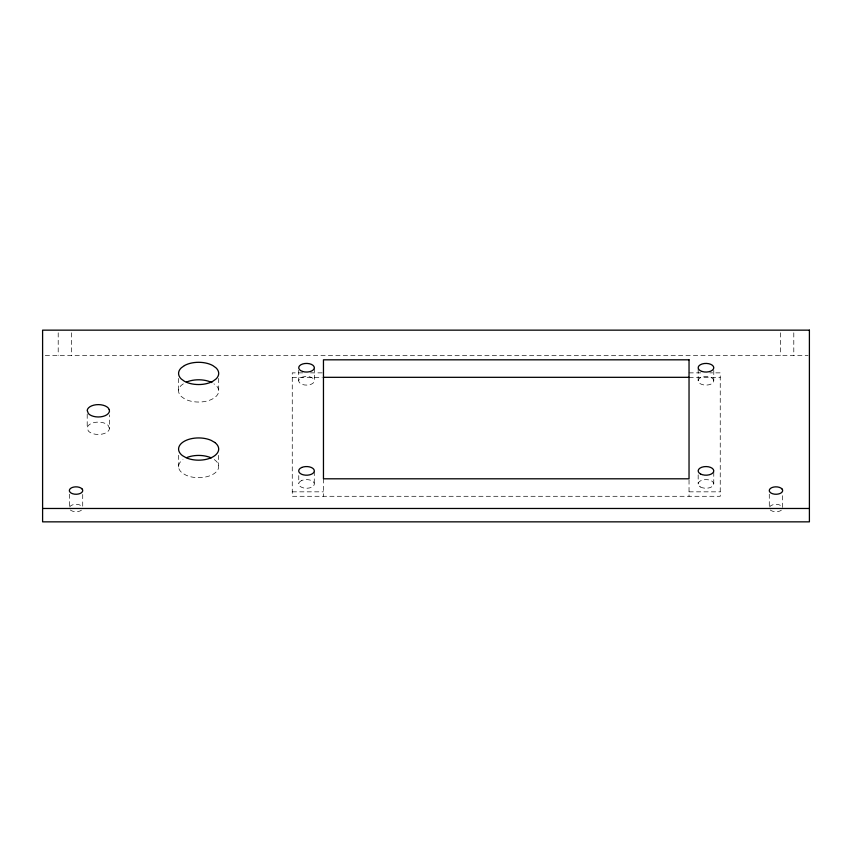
<?xml version="1.0" encoding="UTF-8"?>
<svg xmlns="http://www.w3.org/2000/svg" width="852" height="852" viewBox="0 0 852 852"><rect width="100%" height="100%" fill="white"/><g stroke="black" fill="none" stroke-linecap="round" stroke-linejoin="round"><path stroke-width="0.64" stroke-dasharray="4.26 3.19" d="M183.34 383.847L181.263 385.349A20.065 11.129 0 0 0 181.263 396.478L184.447 398.789A20.065 11.129 0 0 0 212.819 398.789L216.014 396.478A20.065 11.129 0 0 0 216.014 385.349L213.927 383.847M45.262 355.412L808.069 355.412M302.662 372.867L292.257 372.867L292.257 496.29L720.238 496.29L720.238 372.867L709.833 372.867M310.458 372.867L323.462 372.867M689.034 372.867L702.037 372.867M292.257 377.319L322.162 377.319M689.034 377.319L720.238 377.319M292.257 491.838L323.462 491.838M689.034 491.838L720.238 491.838M214.214 459.622L214.81 459.963A20.065 11.129 0 0 1 212.51 474.585A20.065 11.129 0 0 1 186.087 475.235L182.466 473.137A20.065 11.129 0 0 1 182.988 459.59M770.357 510.007L771.049 510.55A6.688 3.706 0 0 0 781.614 510.018M70.428 510.007L71.121 510.55A6.688 3.706 0 0 0 81.686 510.018M109.45 428.652L108.3 425.521A11.151 6.188 0 0 0 96.095 422.23A11.151 6.188 0 0 0 87.202 427.917L88.363 431.048A11.151 6.188 0 0 0 100.557 434.339A11.151 6.188 0 0 0 109.45 428.652L109.45 414.913M793.798 332.812L793.798 355.412M782.647 495.694L782.647 508.186M780.421 332.812L780.421 355.412M769.281 494.139L769.281 506.631M713.774 370.343L713.774 380.78A7.806 4.324 0 0 1 702.069 384.529A7.806 4.324 0 0 1 702.069 377.031A7.806 4.324 0 0 1 713.774 380.78M713.774 472.136L713.774 483.872M698.171 369.044L698.171 380.78M698.171 474.852L698.171 483.979M689.034 479.942L689.034 496.29M323.462 478.803L323.462 496.29M314.324 367.734L314.324 380.78A7.806 4.324 0 0 1 302.62 384.529A7.806 4.324 0 0 1 302.62 377.031A7.806 4.324 0 0 1 314.324 380.78M314.271 471.39L314.271 484.426M298.722 370.343L298.722 380.78M298.775 475.597L298.775 483.425M218.698 378.426L218.698 390.919M218.581 455.341L218.581 465.33M178.696 455.266L178.696 467.769M178.569 378.426L178.569 390.919M87.202 414.168L87.202 427.917M82.719 494.448L82.719 506.94M71.579 332.812L71.579 355.412M69.353 494.139L69.353 506.631M58.202 332.812L58.202 355.412M769.58 506.929A6.688 3.706 0 0 1 780.879 505.524L781.891 506.312A6.688 3.706 0 0 1 782.487 507.228M69.651 506.929A6.688 3.706 0 0 1 80.951 505.524L81.962 506.312A6.688 3.706 0 0 1 82.559 507.228M301.683 480.528L300.266 481.337A7.806 4.324 0 0 0 300.405 486.609L301.864 487.397A7.806 4.324 0 0 0 311.363 487.323L312.78 486.513A7.806 4.324 0 0 0 312.641 481.242L311.182 480.453A7.806 4.324 0 0 0 301.683 480.528M700.525 487.024A7.806 4.324 0 0 0 713.529 484.99A7.806 4.324 0 0 0 703.858 479.761A7.806 4.324 0 0 0 700.525 487.024"/><path stroke-width="1.28" d="M323.462 377.319L689.034 377.319M42.6 508.474L809.4 508.474M186.769 457.577A20.065 11.129 0 0 1 211.19 457.865M186.418 382.09A20.065 11.129 0 0 1 211.871 382.548M184.447 365.561L181.263 367.862A20.065 11.129 0 0 0 181.263 378.991L184.447 381.291A20.065 11.129 0 0 0 212.819 381.291L216.014 378.991A20.065 11.129 0 0 0 216.014 367.862L212.819 365.561A20.065 11.129 0 0 0 184.447 365.561M301.683 467.492L300.266 468.302A7.806 4.324 0 0 0 300.405 473.574L301.864 474.362A7.806 4.324 0 0 0 311.363 474.276L312.78 473.467A7.806 4.324 0 0 0 312.641 468.206L311.182 467.418A7.806 4.324 0 0 0 301.683 467.492M809.4 330.15L42.6 330.15L42.6 521.85L809.4 521.85L809.4 330.15M689.034 359.821L323.462 359.821L323.462 478.803L689.034 478.803L689.034 359.821M214.81 442.476L211.19 440.377A20.065 11.129 0 0 0 184.756 441.017A20.065 11.129 0 0 0 182.466 455.639L186.087 457.737A20.065 11.129 0 0 0 212.51 457.087A20.065 11.129 0 0 0 214.81 442.476M781.891 488.824L780.879 488.036A6.688 3.706 0 0 0 772.114 487.514A6.688 3.706 0 0 0 770.038 492.264L771.049 493.063A6.688 3.706 0 0 0 779.814 493.585A6.688 3.706 0 0 0 781.891 488.824M81.962 488.824L80.951 488.036A6.688 3.706 0 0 0 72.186 487.514A6.688 3.706 0 0 0 70.109 492.264L71.121 493.063A6.688 3.706 0 0 0 79.886 493.585A6.688 3.706 0 0 0 81.962 488.824M109.248 409.556L108.3 408.033A11.151 6.188 0 0 0 96.095 404.743A11.151 6.188 0 0 0 87.202 410.43L88.363 413.561A11.151 6.188 0 0 0 100.557 416.852A11.151 6.188 0 0 0 109.45 411.165L109.248 409.556M702.069 371.483A7.806 4.324 0 0 0 713.774 367.734A7.806 4.324 0 0 0 702.069 363.996A7.806 4.324 0 0 0 702.069 371.483M302.62 371.483A7.806 4.324 0 0 0 314.324 367.734A7.806 4.324 0 0 0 302.62 363.996A7.806 4.324 0 0 0 302.62 371.483M700.525 473.978A7.806 4.324 0 0 0 713.529 471.955A7.806 4.324 0 0 0 703.858 466.726A7.806 4.324 0 0 0 700.525 473.978"/></g></svg>
